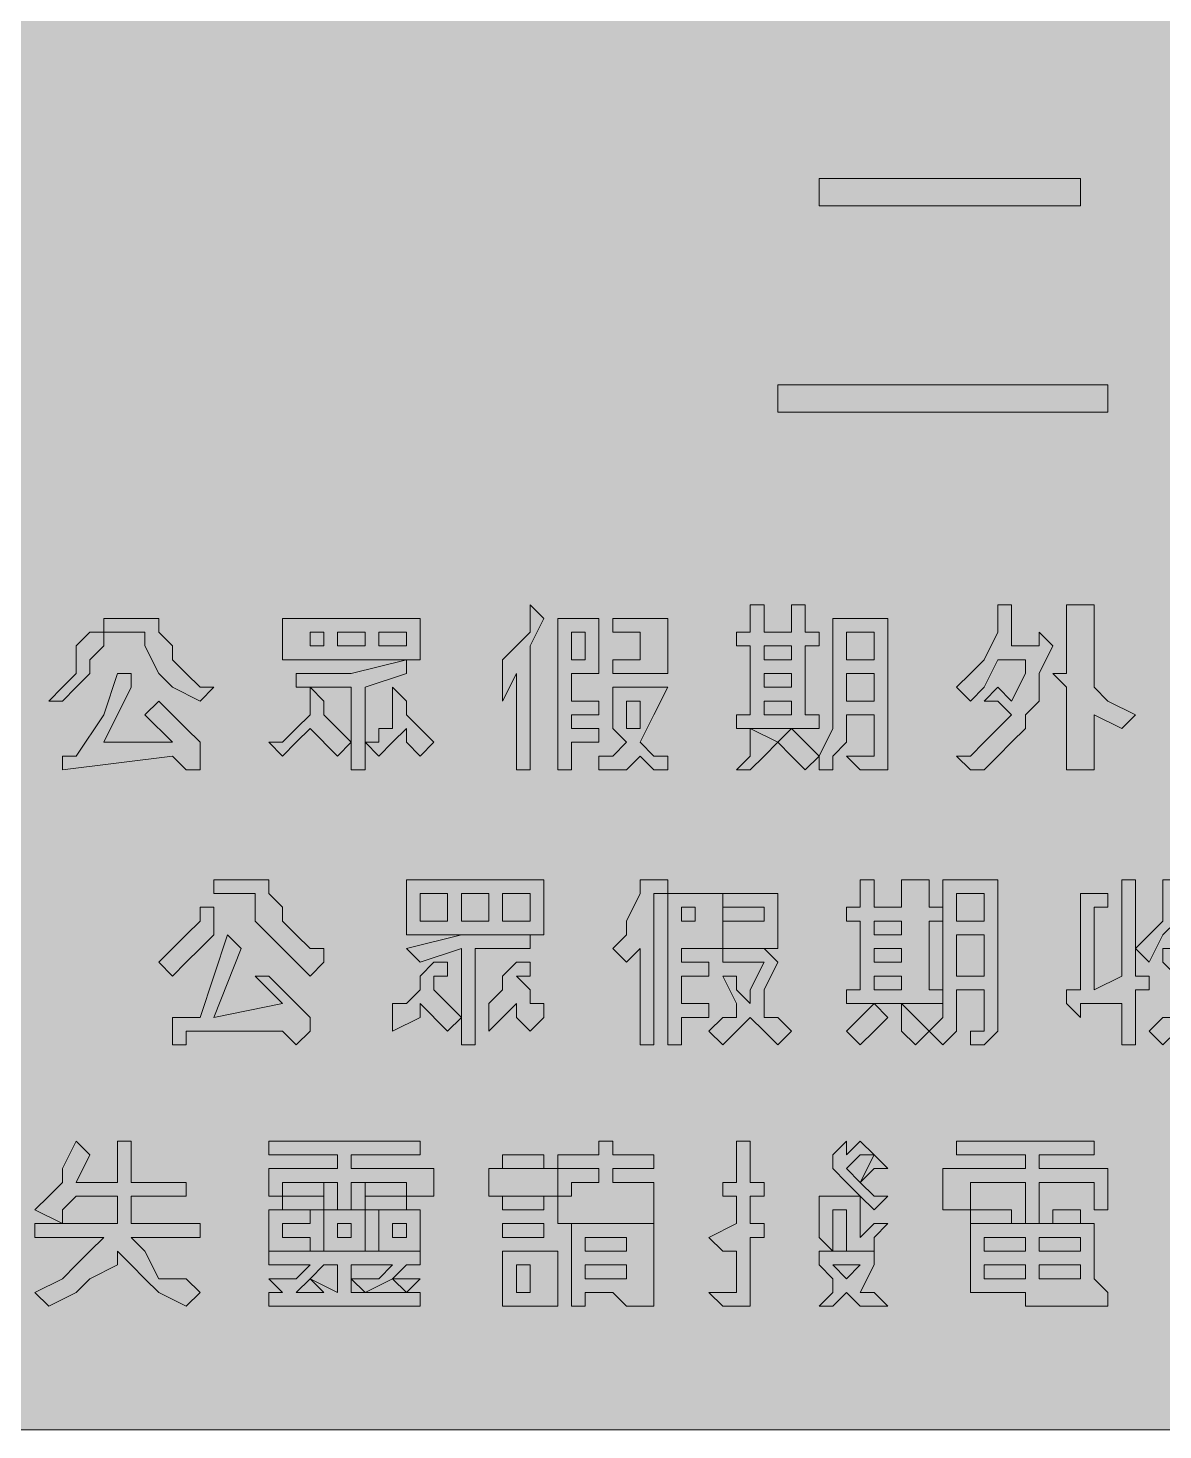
# Model space of a CAD drawing. Header units: metres. Extents: x 9 to 558, y 12 to 260.
# Drawn here: x 105.8 to 204.8, y 11.5 to 133.8 of the extents above; entities that cross this region are included whole.
import ezdxf

# ---------------------------------------------------------------- set-up
doc = ezdxf.new("R2010")
doc.units = ezdxf.units.M
doc.layers.add('FILL_BLUE_0000FF', color=7, linetype='Continuous', true_color=0x0000ff)
doc.layers.add('FILL_WHITE_FFFFFF', color=7, linetype='Continuous', true_color=0xffffff)

msp = doc.modelspace()

# ---------------------------------------------------------------- hatches: boundary and pattern name
at = {"layer": 'FILL_BLUE_0000FF', "true_color": 0x0000ff}
h = msp.add_hatch(color=7, dxfattribs=at)
h.dxf.hatch_style = 1
h.paths.add_polyline_path([(551.26, 259.87), (552.02, 259.71), (553.41, 259.17), (556.41, 257.52), (556.81, 257.02), (557.1, 256.43), (557.46, 255.12), (557.61, 252.72), (557.61, 18.72), (557.61, 16.32), (557.56, 15.92), (557.42, 15.61), (557.01, 15.12), (556.6, 14.63), (556.46, 14.32), (556.41, 13.92), (553.41, 12.27), (552.02, 11.73), (551.26, 11.57), (550.41, 11.52), (16.41, 11.52), (15.53, 11.54), (14.76, 11.67), (14.22, 12.03), (14.06, 12.32), (14.01, 12.72), (13.13, 12.74), (12.36, 12.87), (11.82, 13.23), (11.66, 13.52), (11.61, 13.92), (10.82, 14.42), (10.22, 15.01), (9.8, 15.65), (9.51, 16.32), (9.25, 17.63), (9.21, 18.72), (9.21, 252.72), (9.21, 255.12), (9.92, 256), (10.41, 256.77), (10.9, 257.31), (11.21, 257.47), (11.61, 257.52), (11.66, 257.92), (11.82, 258.23), (12.36, 258.72), (13.13, 259.21), (14.01, 259.92), (16.41, 259.92), (550.41, 259.92), (551.26, 259.87)])
at = {"layer": 'FILL_WHITE_FFFFFF', "true_color": 0xffffff}
h = msp.add_hatch(color=7, dxfattribs=at)
h.dxf.hatch_style = 1
h.paths.add_polyline_path([(197.61, 120.72), (197.61, 118.32), (174.81, 118.32), (174.81, 120.72), (197.61, 120.72)])
h = msp.add_hatch(color=7, dxfattribs=at)
h.dxf.hatch_style = 1
h.paths.add_polyline_path([(200.01, 102.72), (200.01, 100.32), (171.21, 100.32), (171.21, 102.72), (200.01, 102.72)])
h = msp.add_hatch(color=7, dxfattribs=at)
h.dxf.hatch_style = 1
h.paths.add_polyline_path([(149.61, 69.12), (148.41, 69.12), (148.41, 77.52), (147.21, 75.12), (147.21, 76.32), (147.21, 78.72), (148.41, 79.92), (149.61, 81.12), (149.61, 83.52), (150.81, 82.32), (149.61, 79.92), (149.61, 69.12)])
h = msp.add_hatch(color=7, dxfattribs=at)
h.dxf.hatch_style = 1
h.paths.add_polyline_path([(170.01, 82.32), (170.01, 81.12), (172.41, 81.12), (172.41, 83.52), (173.61, 83.52), (173.61, 82.32), (173.61, 81.12), (174.81, 81.12), (174.81, 79.92), (173.61, 79.92), (173.61, 73.92), (174.81, 73.92), (174.81, 72.72), (167.61, 72.72), (167.61, 73.92), (168.81, 73.92), (168.81, 79.92), (167.61, 79.92), (167.61, 81.12), (168.81, 81.12), (168.81, 83.52), (170.01, 83.52), (170.01, 82.32)])
h.paths.add_polyline_path([(170.01, 76.32), (172.41, 76.32), (172.41, 77.52), (170.01, 77.52), (170.01, 76.32)], flags=16)
h.paths.add_polyline_path([(170.01, 75.12), (170.01, 73.92), (172.41, 73.92), (172.41, 75.12), (170.01, 75.12)], flags=16)
h.paths.add_polyline_path([(172.41, 79.92), (170.01, 79.92), (170.01, 78.72), (172.41, 78.72), (172.41, 79.92)], flags=16)
h = msp.add_hatch(color=7, dxfattribs=at)
h.dxf.hatch_style = 1
h.paths.add_polyline_path([(191.61, 82.32), (191.61, 79.92), (194.01, 79.92), (194.01, 81.12), (195.21, 79.92), (194.01, 77.52), (194.01, 75.12), (192.81, 73.92), (192.81, 72.72), (191.61, 71.52), (190.41, 70.32), (189.21, 69.12), (188.01, 69.12), (186.81, 70.32), (188.01, 70.32), (189.21, 71.52), (190.41, 72.72), (191.61, 73.92), (190.41, 75.12), (189.21, 75.12), (190.41, 76.32), (191.61, 75.12), (192.81, 77.52), (192.81, 78.72), (190.41, 78.72), (189.21, 76.32), (188.01, 75.12), (186.81, 76.32), (188.01, 77.52), (189.21, 78.72), (190.41, 81.12), (190.41, 83.52), (191.61, 83.52), (191.61, 82.32)])
h = msp.add_hatch(color=7, dxfattribs=at)
h.dxf.hatch_style = 1
h.paths.add_polyline_path([(198.81, 83.52), (198.81, 82.32), (198.81, 76.32), (200.01, 75.12), (202.41, 73.92), (201.21, 72.72), (198.81, 73.92), (198.81, 69.12), (196.41, 69.12), (196.41, 75.12), (196.41, 76.32), (195.21, 77.52), (196.41, 77.52), (196.41, 83.52), (197.61, 83.52), (198.81, 83.52)])
h = msp.add_hatch(color=7, dxfattribs=at)
h.dxf.hatch_style = 1
h.paths.add_polyline_path([(117.21, 82.32), (117.21, 81.12), (118.41, 79.92), (118.41, 78.72), (119.61, 77.52), (120.81, 76.32), (122.01, 76.32), (120.81, 75.12), (118.41, 76.32), (117.21, 77.52), (116.01, 79.92), (116.01, 81.12), (112.41, 81.12), (112.41, 82.32), (117.21, 82.32)])
h = msp.add_hatch(color=7, dxfattribs=at)
h.dxf.hatch_style = 1
h.paths.add_polyline_path([(128.01, 82.32), (140.01, 82.32), (140.01, 78.72), (128.01, 78.72), (128.01, 82.32)])
h.paths.add_polyline_path([(130.41, 79.92), (131.61, 79.92), (131.61, 81.12), (130.41, 81.12), (130.41, 79.92)], flags=16)
h.paths.add_polyline_path([(132.81, 81.12), (132.81, 79.92), (135.21, 79.92), (135.21, 81.12), (132.81, 81.12)], flags=16)
h.paths.add_polyline_path([(138.81, 81.12), (136.41, 81.12), (136.41, 79.92), (138.81, 79.92), (138.81, 81.12)], flags=16)
h = msp.add_hatch(color=7, dxfattribs=at)
h.dxf.hatch_style = 1
h.paths.add_polyline_path([(155.61, 77.52), (153.21, 77.52), (153.21, 75.12), (155.61, 75.12), (155.61, 73.92), (153.21, 73.92), (153.21, 72.72), (155.61, 72.72), (155.61, 71.52), (153.21, 71.52), (153.21, 69.12), (152.01, 69.12), (152.01, 82.32), (155.61, 82.32), (155.61, 77.52)])
h.paths.add_polyline_path([(154.41, 81.12), (153.21, 81.12), (153.21, 78.72), (154.41, 78.72), (154.41, 81.12)], flags=16)
h = msp.add_hatch(color=7, dxfattribs=at)
h.dxf.hatch_style = 1
h.paths.add_polyline_path([(161.61, 82.32), (161.61, 77.52), (156.81, 77.52), (156.81, 78.72), (159.21, 78.72), (159.21, 81.12), (156.81, 81.12), (156.81, 82.32), (161.61, 82.32)])
h = msp.add_hatch(color=7, dxfattribs=at)
h.dxf.hatch_style = 1
h.paths.add_polyline_path([(180.81, 69.12), (179.61, 69.12), (178.41, 69.12), (177.21, 70.32), (178.41, 70.32), (179.61, 70.32), (179.61, 73.92), (177.21, 73.92), (177.21, 72.72), (177.21, 71.52), (176.01, 70.32), (176.01, 69.12), (174.81, 69.12), (174.81, 70.32), (176.01, 72.72), (176.01, 73.92), (176.01, 76.32), (176.01, 82.32), (180.81, 82.32), (180.81, 70.32), (180.81, 69.12)])
h.paths.add_polyline_path([(177.21, 77.52), (177.21, 75.12), (179.61, 75.12), (179.61, 77.52), (177.21, 77.52)], flags=16)
h.paths.add_polyline_path([(179.61, 81.12), (177.21, 81.12), (177.21, 78.72), (179.61, 78.72), (179.61, 81.12)], flags=16)
h = msp.add_hatch(color=7, dxfattribs=at)
h.dxf.hatch_style = 1
h.paths.add_polyline_path([(112.41, 79.92), (111.21, 78.72), (111.21, 77.52), (110.01, 76.32), (108.81, 75.12), (107.61, 75.12), (108.81, 76.32), (110.01, 77.52), (110.01, 79.92), (111.21, 81.12), (112.41, 81.12), (112.41, 79.92)])
h = msp.add_hatch(color=7, dxfattribs=at)
h.dxf.hatch_style = 1
h.paths.add_polyline_path([(135.21, 69.12), (134.01, 69.12), (134.01, 76.32), (129.21, 76.32), (129.21, 77.52), (134.01, 77.52), (138.81, 78.72), (138.81, 77.52), (135.21, 76.32), (135.21, 69.12)])
h = msp.add_hatch(color=7, dxfattribs=at)
h.dxf.hatch_style = 1
h.paths.add_polyline_path([(114.81, 76.32), (112.41, 71.52), (118.41, 71.52), (116.01, 73.92), (117.21, 75.12), (118.41, 73.92), (119.61, 72.72), (120.81, 71.52), (120.81, 69.12), (119.61, 69.12), (118.41, 70.32), (108.81, 69.12), (108.81, 70.32), (110.01, 70.32), (112.41, 73.92), (113.61, 77.52), (114.81, 77.52), (114.81, 76.32)])
h = msp.add_hatch(color=7, dxfattribs=at)
h.dxf.hatch_style = 1
h.paths.add_polyline_path([(132.81, 72.72), (134.01, 71.52), (132.81, 70.32), (130.41, 72.72), (129.21, 71.52), (128.01, 70.32), (126.81, 71.52), (128.01, 71.52), (129.21, 72.72), (130.41, 73.92), (130.41, 76.32), (131.61, 75.12), (131.61, 73.92), (132.81, 72.72)])
h = msp.add_hatch(color=7, dxfattribs=at)
h.dxf.hatch_style = 1
h.paths.add_polyline_path([(140.01, 72.72), (141.21, 71.52), (140.01, 70.32), (138.81, 71.52), (138.81, 72.72), (137.61, 71.52), (136.41, 70.32), (135.21, 71.52), (136.41, 71.52), (136.41, 72.72), (137.61, 72.72), (137.61, 73.92), (137.61, 76.32), (138.81, 75.12), (138.81, 73.92), (140.01, 72.72)])
h = msp.add_hatch(color=7, dxfattribs=at)
h.dxf.hatch_style = 1
h.paths.add_polyline_path([(160.41, 76.32), (161.61, 76.32), (160.41, 73.92), (159.21, 71.52), (160.41, 70.32), (161.61, 70.32), (161.61, 69.12), (160.41, 69.12), (159.21, 70.32), (158.01, 69.12), (155.61, 69.12), (155.61, 70.32), (156.81, 70.32), (158.01, 71.52), (156.81, 72.72), (156.81, 75.12), (156.81, 76.32), (160.41, 76.32)])
h.paths.add_polyline_path([(159.21, 72.72), (159.21, 73.92), (159.21, 75.12), (158.01, 75.12), (158.01, 72.72), (159.21, 72.72)], flags=16)
h = msp.add_hatch(color=7, dxfattribs=at)
h.dxf.hatch_style = 1
h.paths.add_polyline_path([(168.81, 70.32), (168.81, 72.72), (171.21, 71.52), (170.01, 70.32), (168.81, 69.12), (167.61, 69.12), (168.81, 70.32)])
h = msp.add_hatch(color=7, dxfattribs=at)
h.dxf.hatch_style = 1
h.paths.add_polyline_path([(173.61, 71.52), (174.81, 70.32), (173.61, 69.12), (172.41, 70.32), (171.21, 71.52), (172.41, 72.72), (173.61, 71.52)])
h = msp.add_hatch(color=7, dxfattribs=at)
h.dxf.hatch_style = 1
h.paths.add_polyline_path([(126.81, 59.52), (126.81, 58.32), (128.01, 57.12), (128.01, 55.92), (129.21, 54.72), (130.41, 53.52), (131.61, 53.52), (131.61, 52.32), (130.41, 51.12), (128.01, 53.52), (126.81, 54.72), (125.61, 55.92), (125.61, 58.32), (122.01, 58.32), (122.01, 59.52), (126.81, 59.52)])
h = msp.add_hatch(color=7, dxfattribs=at)
h.dxf.hatch_style = 1
h.paths.add_polyline_path([(138.81, 59.52), (150.81, 59.52), (150.81, 54.72), (138.81, 54.72), (138.81, 59.52)])
h.paths.add_polyline_path([(140.01, 55.92), (142.41, 55.92), (142.41, 58.32), (140.01, 58.32), (140.01, 55.92)], flags=16)
h.paths.add_polyline_path([(143.61, 58.32), (143.61, 55.92), (146.01, 55.92), (146.01, 58.32), (143.61, 58.32)], flags=16)
h.paths.add_polyline_path([(149.61, 58.32), (147.21, 58.32), (147.21, 55.92), (149.61, 55.92), (149.61, 58.32)], flags=16)
h = msp.add_hatch(color=7, dxfattribs=at)
h.dxf.hatch_style = 1
h.paths.add_polyline_path([(161.61, 59.52), (161.61, 58.32), (160.41, 58.32), (160.41, 55.92), (160.41, 45.12), (159.21, 45.12), (159.21, 53.52), (158.01, 52.32), (156.81, 53.52), (158.01, 54.72), (158.01, 55.92), (159.21, 58.32), (159.21, 59.52), (160.41, 59.52), (161.61, 59.52)])
h = msp.add_hatch(color=7, dxfattribs=at)
h.dxf.hatch_style = 1
h.paths.add_polyline_path([(184.41, 59.52), (184.41, 57.12), (185.61, 57.12), (185.61, 55.92), (184.41, 55.92), (184.41, 49.92), (185.61, 49.92), (185.61, 48.72), (177.21, 48.72), (177.21, 49.92), (178.41, 49.92), (178.41, 55.92), (177.21, 55.92), (177.21, 57.12), (178.41, 57.12), (178.41, 59.52), (179.61, 59.52), (179.61, 57.12), (182.01, 57.12), (182.01, 59.52), (183.21, 59.52), (184.41, 59.52)])
h.paths.add_polyline_path([(179.61, 52.32), (182.01, 52.32), (182.01, 53.52), (179.61, 53.52), (179.61, 52.32)], flags=16)
h.paths.add_polyline_path([(179.61, 51.12), (179.61, 49.92), (182.01, 49.92), (182.01, 51.12), (179.61, 51.12)], flags=16)
h.paths.add_polyline_path([(182.01, 55.92), (179.61, 55.92), (179.61, 54.72), (182.01, 54.72), (182.01, 55.92)], flags=16)
h = msp.add_hatch(color=7, dxfattribs=at)
h.dxf.hatch_style = 1
h.paths.add_polyline_path([(190.41, 46.32), (189.21, 45.12), (188.01, 45.12), (188.01, 46.32), (189.21, 46.32), (189.21, 47.52), (189.21, 49.92), (186.81, 49.92), (186.81, 48.72), (186.81, 47.52), (186.81, 46.32), (185.61, 45.12), (184.41, 46.32), (185.61, 47.52), (185.61, 48.72), (185.61, 51.12), (185.61, 53.52), (185.61, 59.52), (190.41, 59.52), (190.41, 47.52), (190.41, 46.32)])
h.paths.add_polyline_path([(186.81, 54.72), (186.81, 51.12), (189.21, 51.12), (189.21, 54.72), (186.81, 54.72)], flags=16)
h.paths.add_polyline_path([(189.21, 58.32), (186.81, 58.32), (186.81, 55.92), (189.21, 55.92), (189.21, 58.32)], flags=16)
h = msp.add_hatch(color=7, dxfattribs=at)
h.dxf.hatch_style = 1
h.paths.add_polyline_path([(197.61, 49.92), (197.61, 58.32), (198.81, 58.32), (200.01, 58.32), (200.01, 57.12), (198.81, 57.12), (198.81, 49.92), (201.21, 51.12), (201.21, 59.52), (202.41, 59.52), (202.41, 51.12), (203.61, 51.12), (203.61, 49.92), (202.41, 49.92), (202.41, 45.12), (201.21, 45.12), (201.21, 48.72), (197.61, 48.72), (197.61, 47.52), (196.41, 48.72), (196.41, 49.92), (197.61, 49.92)])
h = msp.add_hatch(color=7, dxfattribs=at)
h.dxf.hatch_style = 1
h.paths.add_polyline_path([(203.61, 54.72), (204.81, 55.92), (204.81, 58.32), (204.81, 59.52), (206.01, 59.52), (207.21, 59.52), (206.01, 57.12), (210.81, 57.12), (210.81, 55.92), (210.81, 53.52), (209.61, 52.32), (209.61, 49.92), (208.41, 48.72), (209.61, 47.52), (212.01, 46.32), (210.81, 45.12), (208.41, 46.32), (207.21, 47.52), (206.01, 46.32), (204.81, 45.12), (203.61, 46.32), (204.81, 47.52), (206.01, 47.52), (207.21, 48.72), (206.01, 49.92), (206.01, 51.12), (204.81, 52.32), (204.81, 53.52), (206.01, 53.52), (206.01, 52.32), (207.21, 52.32), (207.21, 51.12), (207.21, 49.92), (208.41, 51.12), (208.41, 52.32), (208.41, 53.52), (208.41, 55.92), (206.01, 55.92), (204.81, 54.72), (203.61, 52.32), (202.41, 53.52), (203.61, 54.72)])
h = msp.add_hatch(color=7, dxfattribs=at)
h.dxf.hatch_style = 1
h.paths.add_polyline_path([(166.41, 53.52), (162.81, 53.52), (162.81, 52.32), (165.21, 52.32), (165.21, 51.12), (162.81, 51.12), (162.81, 48.72), (165.21, 48.72), (165.21, 47.52), (162.81, 47.52), (162.81, 45.12), (161.61, 45.12), (161.61, 58.32), (166.41, 58.32), (166.41, 53.52)])
h.paths.add_polyline_path([(164.01, 57.12), (162.81, 57.12), (162.81, 55.92), (164.01, 55.92), (164.01, 57.12)], flags=16)
h = msp.add_hatch(color=7, dxfattribs=at)
h.dxf.hatch_style = 1
h.paths.add_polyline_path([(171.21, 58.32), (171.21, 53.52), (166.41, 53.52), (166.41, 55.92), (170.01, 55.92), (170.01, 57.12), (166.41, 57.12), (166.41, 58.32), (171.21, 58.32)])
h = msp.add_hatch(color=7, dxfattribs=at)
h.dxf.hatch_style = 1
h.paths.add_polyline_path([(120.81, 53.52), (119.61, 52.32), (118.41, 51.12), (117.21, 52.32), (118.41, 53.52), (119.61, 54.72), (120.81, 55.92), (120.81, 57.12), (122.01, 57.12), (122.01, 54.72), (120.81, 53.52)])
h = msp.add_hatch(color=7, dxfattribs=at)
h.dxf.hatch_style = 1
h.paths.add_polyline_path([(122.01, 47.52), (128.01, 48.72), (125.61, 51.12), (126.81, 51.12), (128.01, 49.92), (129.21, 48.72), (130.41, 47.52), (130.41, 46.32), (129.21, 45.12), (128.01, 46.32), (119.61, 46.32), (119.61, 45.12), (118.41, 45.12), (118.41, 46.32), (118.41, 47.52), (120.81, 47.52), (122.01, 51.12), (123.21, 54.72), (124.41, 53.52), (122.01, 47.52)])
h = msp.add_hatch(color=7, dxfattribs=at)
h.dxf.hatch_style = 1
h.paths.add_polyline_path([(143.61, 54.72), (148.41, 54.72), (149.61, 54.72), (149.61, 53.52), (148.41, 53.52), (144.81, 53.52), (144.81, 45.12), (143.61, 45.12), (143.61, 53.52), (140.01, 52.32), (138.81, 53.52), (143.61, 54.72)])
h = msp.add_hatch(color=7, dxfattribs=at)
h.dxf.hatch_style = 1
h.paths.add_polyline_path([(170.01, 53.52), (171.21, 52.32), (170.01, 49.92), (170.01, 47.52), (171.21, 47.52), (172.41, 46.32), (171.21, 45.12), (170.01, 46.32), (168.81, 47.52), (167.61, 46.32), (166.41, 45.12), (165.21, 46.32), (166.41, 47.52), (167.61, 47.52), (167.61, 48.72), (166.41, 51.12), (167.61, 51.12), (167.61, 49.92), (168.81, 48.72), (168.81, 49.92), (170.01, 52.32), (166.41, 52.32), (166.41, 53.52), (170.01, 53.52)])
h = msp.add_hatch(color=7, dxfattribs=at)
h.dxf.hatch_style = 1
h.paths.add_polyline_path([(142.41, 52.32), (142.41, 51.12), (141.21, 51.12), (141.21, 49.92), (142.41, 48.72), (143.61, 47.52), (142.41, 46.32), (140.01, 48.72), (140.01, 47.52), (137.61, 46.32), (137.61, 47.52), (137.61, 48.72), (138.81, 48.72), (140.01, 49.92), (140.01, 51.12), (141.21, 52.32), (142.41, 52.32)])
h = msp.add_hatch(color=7, dxfattribs=at)
h.dxf.hatch_style = 1
h.paths.add_polyline_path([(149.61, 52.32), (149.61, 51.12), (148.41, 51.12), (149.61, 49.92), (149.61, 48.72), (150.81, 48.72), (150.81, 47.52), (149.61, 46.32), (148.41, 47.52), (148.41, 48.72), (147.21, 47.52), (146.01, 46.32), (146.01, 47.52), (146.01, 48.72), (147.21, 49.92), (147.21, 51.12), (148.41, 52.32), (149.61, 52.32)])
h = msp.add_hatch(color=7, dxfattribs=at)
h.dxf.hatch_style = 1
h.paths.add_polyline_path([(178.41, 47.52), (179.61, 48.72), (180.81, 47.52), (179.61, 46.32), (178.41, 45.12), (177.21, 46.32), (178.41, 47.52)])
h = msp.add_hatch(color=7, dxfattribs=at)
h.dxf.hatch_style = 1
h.paths.add_polyline_path([(183.21, 47.52), (184.41, 46.32), (183.21, 45.12), (182.01, 46.32), (182.01, 47.52), (182.01, 48.72), (183.21, 47.52)])
h = msp.add_hatch(color=7, dxfattribs=at)
h.dxf.hatch_style = 1
h.paths.add_polyline_path([(107.61, 31.92), (108.81, 33.12), (108.81, 34.32), (110.01, 36.72), (111.21, 35.52), (110.01, 33.12), (113.61, 33.12), (113.61, 36.72), (114.81, 36.72), (114.81, 35.52), (114.81, 33.12), (119.61, 33.12), (119.61, 31.92), (114.81, 31.92), (114.81, 29.52), (120.81, 29.52), (120.81, 28.32), (114.81, 28.32), (116.01, 27.12), (117.21, 24.72), (119.61, 24.72), (120.81, 23.52), (119.61, 22.32), (117.21, 23.52), (116.01, 24.72), (114.81, 25.92), (113.61, 27.12), (113.61, 25.92), (111.21, 24.72), (110.01, 23.52), (107.61, 22.32), (106.41, 23.52), (108.81, 24.72), (110.01, 25.92), (111.21, 27.12), (112.41, 28.32), (106.41, 28.32), (106.41, 29.52), (108.81, 29.52), (106.41, 30.72), (107.61, 31.92)])
h.paths.add_polyline_path([(113.61, 29.52), (113.61, 31.92), (110.01, 31.92), (108.81, 30.72), (108.81, 29.52), (113.61, 29.52)], flags=16)
h = msp.add_hatch(color=7, dxfattribs=at)
h.dxf.hatch_style = 1
h.paths.add_polyline_path([(140.01, 36.72), (140.01, 35.52), (134.01, 35.52), (134.01, 34.32), (141.21, 34.32), (141.21, 31.92), (138.81, 31.92), (138.81, 33.12), (134.01, 33.12), (134.01, 30.72), (132.81, 30.72), (132.81, 33.12), (128.01, 33.12), (128.01, 31.92), (126.81, 31.92), (126.81, 34.32), (132.81, 34.32), (132.81, 35.52), (126.81, 35.52), (126.81, 36.72), (140.01, 36.72)])
h = msp.add_hatch(color=7, dxfattribs=at)
h.dxf.hatch_style = 1
h.paths.add_polyline_path([(155.61, 33.12), (155.61, 34.32), (152.01, 34.32), (152.01, 35.52), (155.61, 35.52), (155.61, 36.72), (156.81, 36.72), (156.81, 35.52), (160.41, 35.52), (160.41, 34.32), (156.81, 34.32), (156.81, 33.12), (160.41, 33.12), (160.41, 31.92), (160.41, 29.52), (152.01, 29.52), (152.01, 31.92), (153.21, 31.92), (153.21, 33.12), (155.61, 33.12)])
h = msp.add_hatch(color=7, dxfattribs=at)
h.dxf.hatch_style = 1
h.paths.add_polyline_path([(168.81, 36.72), (168.81, 35.52), (168.81, 33.12), (170.01, 33.12), (170.01, 31.92), (168.81, 31.92), (168.81, 29.52), (170.01, 29.52), (170.01, 28.32), (168.81, 28.32), (168.81, 23.52), (168.81, 22.32), (167.61, 22.32), (166.41, 22.32), (165.21, 23.52), (167.61, 23.52), (167.61, 27.12), (166.41, 27.12), (165.21, 28.32), (167.61, 29.52), (167.61, 31.92), (166.41, 31.92), (166.41, 33.12), (167.61, 33.12), (167.61, 36.72), (168.81, 36.72)])
h = msp.add_hatch(color=7, dxfattribs=at)
h.dxf.hatch_style = 1
h.paths.add_polyline_path([(178.41, 31.92), (177.21, 33.12), (176.01, 34.32), (176.01, 35.52), (177.21, 36.72), (177.21, 35.52), (178.41, 36.72), (179.61, 35.52), (178.41, 35.52), (177.21, 34.32), (178.41, 33.12), (179.61, 31.92), (180.81, 31.92), (179.61, 30.72), (178.41, 31.92)])
h = msp.add_hatch(color=7, dxfattribs=at)
h.dxf.hatch_style = 1
h.paths.add_polyline_path([(198.81, 36.72), (198.81, 35.52), (194.01, 35.52), (194.01, 34.32), (200.01, 34.32), (200.01, 30.72), (198.81, 30.72), (198.81, 33.12), (194.01, 33.12), (194.01, 29.52), (192.81, 29.52), (192.81, 33.12), (188.01, 33.12), (188.01, 30.72), (185.61, 30.72), (185.61, 34.32), (192.81, 34.32), (192.81, 35.52), (186.81, 35.52), (186.81, 36.72), (198.81, 36.72)])
h = msp.add_hatch(color=7, dxfattribs=at)
h.dxf.hatch_style = 1
h.paths.add_polyline_path([(150.81, 35.52), (150.81, 34.32), (147.21, 34.32), (147.21, 35.52), (150.81, 35.52)])
h = msp.add_hatch(color=7, dxfattribs=at)
h.dxf.hatch_style = 1
h.paths.add_polyline_path([(179.61, 34.32), (178.41, 33.12), (179.61, 35.52), (180.81, 34.32), (179.61, 34.32)])
h = msp.add_hatch(color=7, dxfattribs=at)
h.dxf.hatch_style = 1
h.paths.add_polyline_path([(152.01, 34.32), (152.01, 31.92), (146.01, 31.92), (146.01, 34.32), (152.01, 34.32)])
h = msp.add_hatch(color=7, dxfattribs=at)
h.dxf.hatch_style = 1
h.paths.add_polyline_path([(131.61, 33.12), (131.61, 31.92), (128.01, 31.92), (128.01, 33.12), (131.61, 33.12)])
h = msp.add_hatch(color=7, dxfattribs=at)
h.dxf.hatch_style = 1
h.paths.add_polyline_path([(138.81, 33.12), (138.81, 31.92), (135.21, 31.92), (135.21, 33.12), (138.81, 33.12)])
h = msp.add_hatch(color=7, dxfattribs=at)
h.dxf.hatch_style = 1
h.paths.add_polyline_path([(131.61, 31.92), (131.61, 30.72), (128.01, 30.72), (128.01, 31.92), (131.61, 31.92)])
h = msp.add_hatch(color=7, dxfattribs=at)
h.dxf.hatch_style = 1
h.paths.add_polyline_path([(138.81, 31.92), (138.81, 30.72), (135.21, 30.72), (135.21, 31.92), (138.81, 31.92)])
h = msp.add_hatch(color=7, dxfattribs=at)
h.dxf.hatch_style = 1
h.paths.add_polyline_path([(150.81, 31.92), (150.81, 30.72), (147.21, 30.72), (147.21, 31.92), (150.81, 31.92)])
h = msp.add_hatch(color=7, dxfattribs=at)
h.dxf.hatch_style = 1
h.paths.add_polyline_path([(178.41, 29.52), (178.41, 28.32), (179.61, 29.52), (180.81, 29.52), (179.61, 28.32), (179.61, 27.12), (178.41, 27.12), (177.21, 27.12), (177.21, 28.32), (177.21, 30.72), (176.01, 30.72), (176.01, 29.52), (176.01, 28.32), (176.01, 27.12), (174.81, 28.32), (174.81, 29.52), (174.81, 30.72), (174.81, 31.92), (178.41, 31.92), (178.41, 29.52)])
h = msp.add_hatch(color=7, dxfattribs=at)
h.dxf.hatch_style = 1
h.paths.add_polyline_path([(126.81, 27.12), (126.81, 30.72), (130.41, 30.72), (130.41, 29.52), (128.01, 29.52), (128.01, 28.32), (130.41, 28.32), (130.41, 27.12), (126.81, 27.12)])
h = msp.add_hatch(color=7, dxfattribs=at)
h.dxf.hatch_style = 1
h.paths.add_polyline_path([(135.21, 27.12), (131.61, 27.12), (131.61, 30.72), (135.21, 30.72), (135.21, 27.12)])
h.paths.add_polyline_path([(134.01, 29.52), (132.81, 29.52), (132.81, 28.32), (134.01, 28.32), (134.01, 29.52)], flags=16)
h = msp.add_hatch(color=7, dxfattribs=at)
h.dxf.hatch_style = 1
h.paths.add_polyline_path([(140.01, 27.12), (136.41, 27.12), (136.41, 30.72), (140.01, 30.72), (140.01, 27.12)])
h.paths.add_polyline_path([(138.81, 29.52), (137.61, 29.52), (137.61, 28.32), (138.81, 28.32), (138.81, 29.52)], flags=16)
h = msp.add_hatch(color=7, dxfattribs=at)
h.dxf.hatch_style = 1
h.paths.add_polyline_path([(191.61, 30.72), (191.61, 29.52), (188.01, 29.52), (188.01, 30.72), (191.61, 30.72)])
h = msp.add_hatch(color=7, dxfattribs=at)
h.dxf.hatch_style = 1
h.paths.add_polyline_path([(197.61, 30.72), (197.61, 29.52), (195.21, 29.52), (195.21, 30.72), (197.61, 30.72)])
h = msp.add_hatch(color=7, dxfattribs=at)
h.dxf.hatch_style = 1
h.paths.add_polyline_path([(150.81, 29.52), (150.81, 28.32), (147.21, 28.32), (147.21, 29.52), (150.81, 29.52)])
h = msp.add_hatch(color=7, dxfattribs=at)
h.dxf.hatch_style = 1
h.paths.add_polyline_path([(153.21, 29.52), (160.41, 29.52), (160.41, 23.52), (160.41, 22.32), (159.21, 22.32), (158.01, 22.32), (156.81, 23.52), (154.41, 23.52), (154.41, 22.32), (153.21, 22.32), (153.21, 29.52)])
h.paths.add_polyline_path([(154.41, 28.32), (154.41, 27.12), (158.01, 27.12), (158.01, 28.32), (154.41, 28.32)], flags=16)
h.paths.add_polyline_path([(158.01, 25.92), (154.41, 25.92), (154.41, 24.72), (158.01, 24.72), (158.01, 25.92)], flags=16)
h = msp.add_hatch(color=7, dxfattribs=at)
h.dxf.hatch_style = 1
h.paths.add_polyline_path([(192.81, 23.52), (188.01, 23.52), (188.01, 29.52), (198.81, 29.52), (198.81, 24.72), (200.01, 23.52), (200.01, 22.32), (198.81, 22.32), (194.01, 22.32), (192.81, 22.32), (192.81, 23.52)])
h.paths.add_polyline_path([(197.61, 27.12), (197.61, 28.32), (194.01, 28.32), (194.01, 27.12), (197.61, 27.12)], flags=16)
h.paths.add_polyline_path([(189.21, 27.12), (192.81, 27.12), (192.81, 28.32), (189.21, 28.32), (189.21, 27.12)], flags=16)
h.paths.add_polyline_path([(194.01, 25.92), (194.01, 24.72), (197.61, 24.72), (197.61, 25.92), (194.01, 25.92)], flags=16)
h.paths.add_polyline_path([(192.81, 25.92), (189.21, 25.92), (189.21, 24.72), (192.81, 24.72), (192.81, 25.92)], flags=16)
h = msp.add_hatch(color=7, dxfattribs=at)
h.dxf.hatch_style = 1
h.paths.add_polyline_path([(128.01, 23.52), (126.81, 24.72), (129.21, 24.72), (130.41, 25.92), (126.81, 25.92), (126.81, 27.12), (140.01, 27.12), (140.01, 25.92), (138.81, 25.92), (137.61, 24.72), (135.21, 23.52), (138.81, 23.52), (140.01, 23.52), (140.01, 22.32), (126.81, 22.32), (126.81, 23.52), (128.01, 23.52)])
h.paths.add_polyline_path([(134.01, 24.72), (134.01, 23.52), (135.21, 23.52), (134.01, 24.72)], flags=16)
h.paths.add_polyline_path([(136.41, 24.72), (137.61, 25.92), (134.01, 25.92), (134.01, 24.72), (136.41, 24.72)], flags=16)
h.paths.add_polyline_path([(130.41, 24.72), (129.21, 23.52), (131.61, 23.52), (130.41, 24.72)], flags=16)
h.paths.add_polyline_path([(132.81, 23.52), (132.81, 25.92), (131.61, 25.92), (130.41, 24.72), (132.81, 23.52)], flags=16)
h = msp.add_hatch(color=7, dxfattribs=at)
h.dxf.hatch_style = 1
h.paths.add_polyline_path([(152.01, 27.12), (152.01, 22.32), (149.61, 22.32), (148.41, 22.32), (147.21, 22.32), (147.21, 27.12), (152.01, 27.12)])
h.paths.add_polyline_path([(149.61, 25.92), (148.41, 25.92), (148.41, 23.52), (149.61, 23.52), (149.61, 25.92)], flags=16)
h = msp.add_hatch(color=7, dxfattribs=at)
h.dxf.hatch_style = 1
h.paths.add_polyline_path([(178.41, 27.12), (179.61, 27.12), (179.61, 25.92), (178.41, 23.52), (179.61, 23.52), (180.81, 22.32), (179.61, 22.32), (178.41, 22.32), (177.21, 23.52), (176.01, 22.32), (174.81, 22.32), (176.01, 23.52), (176.01, 24.72), (174.81, 25.92), (174.81, 27.12), (178.41, 27.12)])
h.paths.add_polyline_path([(178.41, 25.92), (176.01, 25.92), (177.21, 24.72), (178.41, 25.92)], flags=16)
h = msp.add_hatch(color=7, dxfattribs=at)
h.dxf.hatch_style = 1
h.paths.add_polyline_path([(138.81, 23.52), (137.61, 24.72), (140.01, 24.72), (138.81, 23.52)])

# ---------------------------------------------------------------- linework, layer by layer
at = {"layer": 'FILL_BLUE_0000FF', "lineweight": 0, "true_color": 0x0000ff}
msp.add_lwpolyline([(550.41, 11.52), (16.41, 11.52)], dxfattribs=at)
at = {"layer": 'FILL_WHITE_FFFFFF', "lineweight": 0, "true_color": 0xffffff}
for points in [[(197.61, 120.72), (197.61, 118.32), (174.81, 118.32), (174.81, 120.72)], [(200.01, 102.72), (200.01, 100.32), (171.21, 100.32), (171.21, 102.72)], [(149.61, 69.12), (148.41, 69.12), (148.41, 77.52), (147.21, 75.12), (147.21, 76.32), (147.21, 78.72), (148.41, 79.92), (149.61, 81.12), (149.61, 83.52), (150.81, 82.32), (149.61, 79.92)], [(170.01, 82.32), (170.01, 81.12), (172.41, 81.12), (172.41, 83.52), (173.61, 83.52), (173.61, 82.32), (173.61, 81.12), (174.81, 81.12), (174.81, 79.92), (173.61, 79.92), (173.61, 73.92), (174.81, 73.92), (174.81, 72.72), (167.61, 72.72), (167.61, 73.92), (168.81, 73.92), (168.81, 79.92), (167.61, 79.92), (167.61, 81.12), (168.81, 81.12), (168.81, 83.52), (170.01, 83.52)], [(191.61, 82.32), (191.61, 79.92), (194.01, 79.92), (194.01, 81.12), (195.21, 79.92), (194.01, 77.52), (194.01, 75.12), (192.81, 73.92), (192.81, 72.72), (191.61, 71.52), (190.41, 70.32), (189.21, 69.12), (188.01, 69.12), (186.81, 70.32), (188.01, 70.32), (189.21, 71.52), (190.41, 72.72), (191.61, 73.92), (190.41, 75.12), (189.21, 75.12), (190.41, 76.32), (191.61, 75.12), (192.81, 77.52), (192.81, 78.72), (190.41, 78.72), (189.21, 76.32), (188.01, 75.12), (186.81, 76.32), (188.01, 77.52), (189.21, 78.72), (190.41, 81.12), (190.41, 83.52), (191.61, 83.52)], [(198.81, 83.52), (198.81, 82.32), (198.81, 76.32), (200.01, 75.12), (202.41, 73.92), (201.21, 72.72), (198.81, 73.92), (198.81, 69.12), (196.41, 69.12), (196.41, 75.12), (196.41, 76.32), (195.21, 77.52), (196.41, 77.52), (196.41, 83.52), (197.61, 83.52)], [(117.21, 82.32), (117.21, 81.12), (118.41, 79.92), (118.41, 78.72), (119.61, 77.52), (120.81, 76.32), (122.01, 76.32), (120.81, 75.12), (118.41, 76.32), (117.21, 77.52), (116.01, 79.92), (116.01, 81.12), (112.41, 81.12), (112.41, 82.32)], [(128.01, 82.32), (140.01, 82.32), (140.01, 78.72), (128.01, 78.72)], [(155.61, 77.52), (153.21, 77.52), (153.21, 75.12), (155.61, 75.12), (155.61, 73.92), (153.21, 73.92), (153.21, 72.72), (155.61, 72.72), (155.61, 71.52), (153.21, 71.52), (153.21, 69.12), (152.01, 69.12), (152.01, 82.32), (155.61, 82.32)], [(161.61, 82.32), (161.61, 77.52), (156.81, 77.52), (156.81, 78.72), (159.21, 78.72), (159.21, 81.12), (156.81, 81.12), (156.81, 82.32)], [(180.81, 69.12), (179.61, 69.12), (178.41, 69.12), (177.21, 70.32), (178.41, 70.32), (179.61, 70.32), (179.61, 73.92), (177.21, 73.92), (177.21, 72.72), (177.21, 71.52), (176.01, 70.32), (176.01, 69.12), (174.81, 69.12), (174.81, 70.32), (176.01, 72.72), (176.01, 73.92), (176.01, 76.32), (176.01, 82.32), (180.81, 82.32), (180.81, 70.32)], [(112.41, 79.92), (111.21, 78.72), (111.21, 77.52), (110.01, 76.32), (108.81, 75.12), (107.61, 75.12), (108.81, 76.32), (110.01, 77.52), (110.01, 79.92), (111.21, 81.12), (112.41, 81.12)], [(130.41, 79.92), (131.61, 79.92), (131.61, 81.12), (130.41, 81.12)], [(132.81, 81.12), (132.81, 79.92), (135.21, 79.92), (135.21, 81.12)], [(138.81, 81.12), (136.41, 81.12), (136.41, 79.92), (138.81, 79.92)], [(154.41, 81.12), (153.21, 81.12), (153.21, 78.72), (154.41, 78.72)], [(179.61, 81.12), (177.21, 81.12), (177.21, 78.72), (179.61, 78.72)], [(172.41, 79.92), (170.01, 79.92), (170.01, 78.72), (172.41, 78.72)], [(135.21, 69.12), (134.01, 69.12), (134.01, 76.32), (129.21, 76.32), (129.21, 77.52), (134.01, 77.52), (138.81, 78.72), (138.81, 77.52), (135.21, 76.32)], [(114.81, 76.32), (112.41, 71.52), (118.41, 71.52), (116.01, 73.92), (117.21, 75.12), (118.41, 73.92), (119.61, 72.72), (120.81, 71.52), (120.81, 69.12), (119.61, 69.12), (118.41, 70.32), (108.81, 69.12), (108.81, 70.32), (110.01, 70.32), (112.41, 73.92), (113.61, 77.52), (114.81, 77.52)], [(170.01, 76.32), (172.41, 76.32), (172.41, 77.52), (170.01, 77.52)], [(177.21, 77.52), (177.21, 75.12), (179.61, 75.12), (179.61, 77.52)], [(132.81, 72.72), (134.01, 71.52), (132.81, 70.32), (130.41, 72.72), (129.21, 71.52), (128.01, 70.32), (126.81, 71.52), (128.01, 71.52), (129.21, 72.72), (130.41, 73.92), (130.41, 76.32), (131.61, 75.12), (131.61, 73.92)], [(140.01, 72.72), (141.21, 71.52), (140.01, 70.32), (138.81, 71.52), (138.81, 72.72), (137.61, 71.52), (136.41, 70.32), (135.21, 71.52), (136.41, 71.52), (136.41, 72.72), (137.61, 72.72), (137.61, 73.92), (137.61, 76.32), (138.81, 75.12), (138.81, 73.92)], [(160.41, 76.32), (161.61, 76.32), (160.41, 73.92), (159.21, 71.52), (160.41, 70.32), (161.61, 70.32), (161.61, 69.12), (160.41, 69.12), (159.21, 70.32), (158.01, 69.12), (155.61, 69.12), (155.61, 70.32), (156.81, 70.32), (158.01, 71.52), (156.81, 72.72), (156.81, 75.12), (156.81, 76.32)], [(159.21, 72.72), (159.21, 73.92), (159.21, 75.12), (158.01, 75.12), (158.01, 72.72)], [(170.01, 75.12), (170.01, 73.92), (172.41, 73.92), (172.41, 75.12)], [(168.81, 70.32), (168.81, 72.72), (171.21, 71.52), (170.01, 70.32), (168.81, 69.12), (167.61, 69.12)], [(173.61, 71.52), (174.81, 70.32), (173.61, 69.12), (172.41, 70.32), (171.21, 71.52), (172.41, 72.72)], [(126.81, 59.52), (126.81, 58.32), (128.01, 57.12), (128.01, 55.92), (129.21, 54.72), (130.41, 53.52), (131.61, 53.52), (131.61, 52.32), (130.41, 51.12), (128.01, 53.52), (126.81, 54.72), (125.61, 55.92), (125.61, 58.32), (122.01, 58.32), (122.01, 59.52)], [(138.81, 59.52), (150.81, 59.52), (150.81, 54.72), (138.81, 54.72)], [(161.61, 59.52), (161.61, 58.32), (160.41, 58.32), (160.41, 55.92), (160.41, 45.12), (159.21, 45.12), (159.21, 53.52), (158.01, 52.32), (156.81, 53.52), (158.01, 54.72), (158.01, 55.92), (159.21, 58.32), (159.21, 59.52), (160.41, 59.52)], [(184.41, 59.52), (184.41, 57.12), (185.61, 57.12), (185.61, 55.92), (184.41, 55.92), (184.41, 49.92), (185.61, 49.92), (185.61, 48.72), (177.21, 48.72), (177.21, 49.92), (178.41, 49.92), (178.41, 55.92), (177.21, 55.92), (177.21, 57.12), (178.41, 57.12), (178.41, 59.52), (179.61, 59.52), (179.61, 57.12), (182.01, 57.12), (182.01, 59.52), (183.21, 59.52)], [(190.41, 46.32), (189.21, 45.12), (188.01, 45.12), (188.01, 46.32), (189.21, 46.32), (189.21, 47.52), (189.21, 49.92), (186.81, 49.92), (186.81, 48.72), (186.81, 47.52), (186.81, 46.32), (185.61, 45.12), (184.41, 46.32), (185.61, 47.52), (185.61, 48.72), (185.61, 51.12), (185.61, 53.52), (185.61, 59.52), (190.41, 59.52), (190.41, 47.52)], [(197.61, 49.92), (197.61, 58.32), (198.81, 58.32), (200.01, 58.32), (200.01, 57.12), (198.81, 57.12), (198.81, 49.92), (201.21, 51.12), (201.21, 59.52), (202.41, 59.52), (202.41, 51.12), (203.61, 51.12), (203.61, 49.92), (202.41, 49.92), (202.41, 45.12), (201.21, 45.12), (201.21, 48.72), (197.61, 48.72), (197.61, 47.52), (196.41, 48.72), (196.41, 49.92)], [(140.01, 55.92), (142.41, 55.92), (142.41, 58.32), (140.01, 58.32)], [(143.61, 58.32), (143.61, 55.92), (146.01, 55.92), (146.01, 58.32)], [(149.61, 58.32), (147.21, 58.32), (147.21, 55.92), (149.61, 55.92)], [(166.41, 53.52), (162.81, 53.52), (162.81, 52.32), (165.21, 52.32), (165.21, 51.12), (162.81, 51.12), (162.81, 48.72), (165.21, 48.72), (165.21, 47.52), (162.81, 47.52), (162.81, 45.12), (161.61, 45.12), (161.61, 58.32), (166.41, 58.32)], [(171.21, 58.32), (171.21, 53.52), (166.41, 53.52), (166.41, 55.92), (170.01, 55.92), (170.01, 57.12), (166.41, 57.12), (166.41, 58.32)], [(189.21, 58.32), (186.81, 58.32), (186.81, 55.92), (189.21, 55.92)], [(120.81, 53.52), (119.61, 52.32), (118.41, 51.12), (117.21, 52.32), (118.41, 53.52), (119.61, 54.72), (120.81, 55.92), (120.81, 57.12), (122.01, 57.12), (122.01, 54.72)], [(164.01, 57.12), (162.81, 57.12), (162.81, 55.92), (164.01, 55.92)], [(182.01, 55.92), (179.61, 55.92), (179.61, 54.72), (182.01, 54.72)], [(122.01, 47.52), (128.01, 48.72), (125.61, 51.12), (126.81, 51.12), (128.01, 49.92), (129.21, 48.72), (130.41, 47.52), (130.41, 46.32), (129.21, 45.12), (128.01, 46.32), (119.61, 46.32), (119.61, 45.12), (118.41, 45.12), (118.41, 46.32), (118.41, 47.52), (120.81, 47.52), (122.01, 51.12), (123.21, 54.72), (124.41, 53.52)], [(143.61, 54.72), (148.41, 54.72), (149.61, 54.72), (149.61, 53.52), (148.41, 53.52), (144.81, 53.52), (144.81, 45.12), (143.61, 45.12), (143.61, 53.52), (140.01, 52.32), (138.81, 53.52)], [(186.81, 54.72), (186.81, 51.12), (189.21, 51.12), (189.21, 54.72)], [(170.01, 53.52), (171.21, 52.32), (170.01, 49.92), (170.01, 47.52), (171.21, 47.52), (172.41, 46.32), (171.21, 45.12), (170.01, 46.32), (168.81, 47.52), (167.61, 46.32), (166.41, 45.12), (165.21, 46.32), (166.41, 47.52), (167.61, 47.52), (167.61, 48.72), (166.41, 51.12), (167.61, 51.12), (167.61, 49.92), (168.81, 48.72), (168.81, 49.92), (170.01, 52.32), (166.41, 52.32), (166.41, 53.52)], [(179.61, 52.32), (182.01, 52.32), (182.01, 53.52), (179.61, 53.52)], [(142.41, 52.32), (142.41, 51.12), (141.21, 51.12), (141.21, 49.92), (142.41, 48.72), (143.61, 47.52), (142.41, 46.32), (140.01, 48.72), (140.01, 47.52), (137.61, 46.32), (137.61, 47.52), (137.61, 48.72), (138.81, 48.72), (140.01, 49.92), (140.01, 51.12), (141.21, 52.32)], [(149.61, 52.32), (149.61, 51.12), (148.41, 51.12), (149.61, 49.92), (149.61, 48.72), (150.81, 48.72), (150.81, 47.52), (149.61, 46.32), (148.41, 47.52), (148.41, 48.72), (147.21, 47.52), (146.01, 46.32), (146.01, 47.52), (146.01, 48.72), (147.21, 49.92), (147.21, 51.12), (148.41, 52.32)], [(179.61, 51.12), (179.61, 49.92), (182.01, 49.92), (182.01, 51.12)], [(178.41, 47.52), (179.61, 48.72), (180.81, 47.52), (179.61, 46.32), (178.41, 45.12), (177.21, 46.32)], [(183.21, 47.52), (184.41, 46.32), (183.21, 45.12), (182.01, 46.32), (182.01, 47.52), (182.01, 48.72)], [(107.61, 31.92), (108.81, 33.12), (108.81, 34.32), (110.01, 36.72), (111.21, 35.52), (110.01, 33.12), (113.61, 33.12), (113.61, 36.72), (114.81, 36.72), (114.81, 35.52), (114.81, 33.12), (119.61, 33.12), (119.61, 31.92), (114.81, 31.92), (114.81, 29.52), (120.81, 29.52), (120.81, 28.32), (114.81, 28.32), (116.01, 27.12), (117.21, 24.72), (119.61, 24.72), (120.81, 23.52), (119.61, 22.32), (117.21, 23.52), (116.01, 24.72), (114.81, 25.92), (113.61, 27.12), (113.61, 25.92), (111.21, 24.72), (110.01, 23.52), (107.61, 22.32), (106.41, 23.52), (108.81, 24.72), (110.01, 25.92), (111.21, 27.12), (112.41, 28.32), (106.41, 28.32), (106.41, 29.52), (108.81, 29.52), (106.41, 30.72)], [(140.01, 36.72), (140.01, 35.52), (134.01, 35.52), (134.01, 34.32), (141.21, 34.32), (141.21, 31.92), (138.81, 31.92), (138.81, 33.12), (134.01, 33.12), (134.01, 30.72), (132.81, 30.72), (132.81, 33.12), (128.01, 33.12), (128.01, 31.92), (126.81, 31.92), (126.81, 34.32), (132.81, 34.32), (132.81, 35.52), (126.81, 35.52), (126.81, 36.72)], [(155.61, 33.12), (155.61, 34.32), (152.01, 34.32), (152.01, 35.52), (155.61, 35.52), (155.61, 36.72), (156.81, 36.72), (156.81, 35.52), (160.41, 35.52), (160.41, 34.32), (156.81, 34.32), (156.81, 33.12), (160.41, 33.12), (160.41, 31.92), (160.41, 29.52), (152.01, 29.52), (152.01, 31.92), (153.21, 31.92), (153.21, 33.12)], [(168.81, 36.72), (168.81, 35.52), (168.81, 33.12), (170.01, 33.12), (170.01, 31.92), (168.81, 31.92), (168.81, 29.52), (170.01, 29.52), (170.01, 28.32), (168.81, 28.32), (168.81, 23.52), (168.81, 22.32), (167.61, 22.32), (166.41, 22.32), (165.21, 23.52), (167.61, 23.52), (167.61, 27.12), (166.41, 27.12), (165.21, 28.32), (167.61, 29.52), (167.61, 31.92), (166.41, 31.92), (166.41, 33.12), (167.61, 33.12), (167.61, 36.72)], [(178.41, 31.92), (177.21, 33.12), (176.01, 34.32), (176.01, 35.52), (177.21, 36.72), (177.21, 35.52), (178.41, 36.72), (179.61, 35.52), (178.41, 35.52), (177.21, 34.32), (178.41, 33.12), (179.61, 31.92), (180.81, 31.92), (179.61, 30.72)], [(198.81, 36.72), (198.81, 35.52), (194.01, 35.52), (194.01, 34.32), (200.01, 34.32), (200.01, 30.72), (198.81, 30.72), (198.81, 33.12), (194.01, 33.12), (194.01, 29.52), (192.81, 29.52), (192.81, 33.12), (188.01, 33.12), (188.01, 30.72), (185.61, 30.72), (185.61, 34.32), (192.81, 34.32), (192.81, 35.52), (186.81, 35.52), (186.81, 36.72)], [(150.81, 35.52), (150.81, 34.32), (147.21, 34.32), (147.21, 35.52)], [(179.61, 34.32), (178.41, 33.12), (179.61, 35.52), (180.81, 34.32)], [(152.01, 34.32), (152.01, 31.92), (146.01, 31.92), (146.01, 34.32)], [(131.61, 33.12), (131.61, 31.92), (128.01, 31.92), (128.01, 33.12)], [(138.81, 33.12), (138.81, 31.92), (135.21, 31.92), (135.21, 33.12)], [(113.61, 29.52), (113.61, 31.92), (110.01, 31.92), (108.81, 30.72), (108.81, 29.52)], [(131.61, 31.92), (131.61, 30.72), (128.01, 30.72), (128.01, 31.92)], [(138.81, 31.92), (138.81, 30.72), (135.21, 30.72), (135.21, 31.92)], [(150.81, 31.92), (150.81, 30.72), (147.21, 30.72), (147.21, 31.92)], [(178.41, 29.52), (178.41, 28.32), (179.61, 29.52), (180.81, 29.52), (179.61, 28.32), (179.61, 27.12), (178.41, 27.12), (177.21, 27.12), (177.21, 28.32), (177.21, 30.72), (176.01, 30.72), (176.01, 29.52), (176.01, 28.32), (176.01, 27.12), (174.81, 28.32), (174.81, 29.52), (174.81, 30.72), (174.81, 31.92), (178.41, 31.92)], [(126.81, 27.12), (126.81, 30.72), (130.41, 30.72), (130.41, 29.52), (128.01, 29.52), (128.01, 28.32), (130.41, 28.32), (130.41, 27.12)], [(135.21, 27.12), (131.61, 27.12), (131.61, 30.72), (135.21, 30.72)], [(140.01, 27.12), (136.41, 27.12), (136.41, 30.72), (140.01, 30.72)], [(191.61, 30.72), (191.61, 29.52), (188.01, 29.52), (188.01, 30.72)], [(197.61, 30.72), (197.61, 29.52), (195.21, 29.52), (195.21, 30.72)], [(134.01, 29.52), (132.81, 29.52), (132.81, 28.32), (134.01, 28.32)], [(138.81, 29.52), (137.61, 29.52), (137.61, 28.32), (138.81, 28.32)], [(150.81, 29.52), (150.81, 28.32), (147.21, 28.32), (147.21, 29.52)], [(153.21, 29.52), (160.41, 29.52), (160.41, 23.52), (160.41, 22.32), (159.21, 22.32), (158.01, 22.32), (156.81, 23.52), (154.41, 23.52), (154.41, 22.32), (153.21, 22.32)], [(192.81, 23.52), (188.01, 23.52), (188.01, 29.52), (198.81, 29.52), (198.81, 24.72), (200.01, 23.52), (200.01, 22.32), (198.81, 22.32), (194.01, 22.32), (192.81, 22.32)], [(154.41, 28.32), (154.41, 27.12), (158.01, 27.12), (158.01, 28.32)], [(189.21, 27.12), (192.81, 27.12), (192.81, 28.32), (189.21, 28.32)], [(197.61, 27.12), (197.61, 28.32), (194.01, 28.32), (194.01, 27.12)], [(128.01, 23.52), (126.81, 24.72), (129.21, 24.72), (130.41, 25.92), (126.81, 25.92), (126.81, 27.12), (140.01, 27.12), (140.01, 25.92), (138.81, 25.92), (137.61, 24.72), (135.21, 23.52), (138.81, 23.52), (140.01, 23.52), (140.01, 22.32), (126.81, 22.32), (126.81, 23.52)], [(152.01, 27.12), (152.01, 22.32), (149.61, 22.32), (148.41, 22.32), (147.21, 22.32), (147.21, 27.12)], [(178.41, 27.12), (179.61, 27.12), (179.61, 25.92), (178.41, 23.52), (179.61, 23.52), (180.81, 22.32), (179.61, 22.32), (178.41, 22.32), (177.21, 23.52), (176.01, 22.32), (174.81, 22.32), (176.01, 23.52), (176.01, 24.72), (174.81, 25.92), (174.81, 27.12)], [(132.81, 23.52), (132.81, 25.92), (131.61, 25.92), (130.41, 24.72)], [(136.41, 24.72), (137.61, 25.92), (134.01, 25.92), (134.01, 24.72)], [(149.61, 25.92), (148.41, 25.92), (148.41, 23.52), (149.61, 23.52)], [(158.01, 25.92), (154.41, 25.92), (154.41, 24.72), (158.01, 24.72)], [(178.41, 25.92), (176.01, 25.92), (177.21, 24.72)], [(192.81, 25.92), (189.21, 25.92), (189.21, 24.72), (192.81, 24.72)], [(194.01, 25.92), (194.01, 24.72), (197.61, 24.72), (197.61, 25.92)], [(130.41, 24.72), (129.21, 23.52), (131.61, 23.52)], [(134.01, 24.72), (134.01, 23.52), (135.21, 23.52)], [(138.81, 23.52), (137.61, 24.72), (140.01, 24.72)]]:
    msp.add_lwpolyline(points, close=True, dxfattribs=at)
for points in [[(206.01, 55.92), (204.81, 54.72), (203.61, 52.32), (202.41, 53.52), (203.61, 54.72), (204.81, 55.92), (204.81, 58.32), (204.81, 59.52), (206.01, 59.52)], [(206.01, 51.12), (204.81, 52.32), (204.81, 53.52), (206.01, 53.52)], [(206.01, 46.32), (204.81, 45.12), (203.61, 46.32), (204.81, 47.52), (206.01, 47.52)]]:
    msp.add_lwpolyline(points, dxfattribs=at)

doc.saveas('drawing.dxf')
